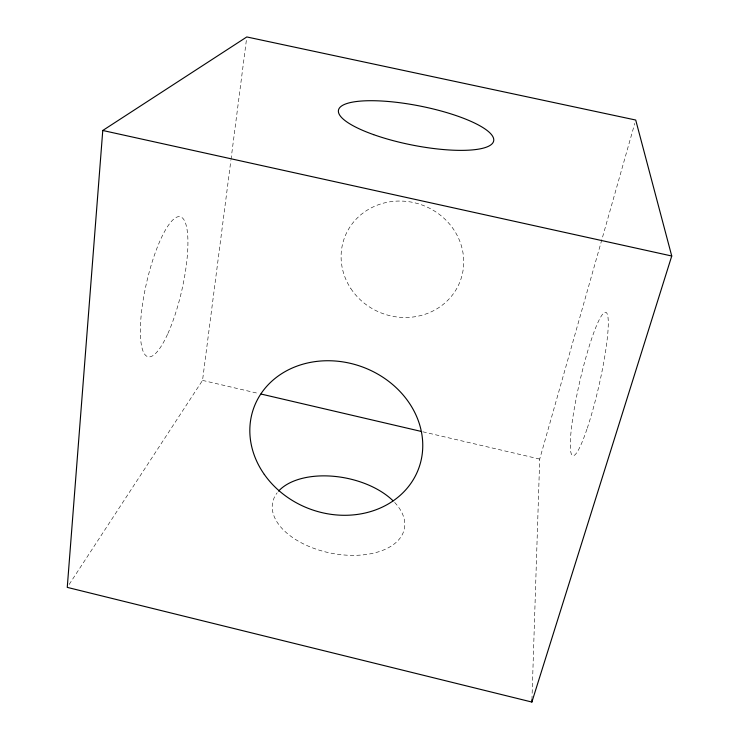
<?xml version="1.0" encoding="UTF-8"?>
<svg xmlns="http://www.w3.org/2000/svg" width="739" height="739" viewBox="0 0 739 739"><rect width="100%" height="100%" fill="white"/><g stroke="black" fill="none" stroke-linecap="round" stroke-linejoin="round"><path stroke-width="0.55" stroke-dasharray="3.69 2.77" d="M531.951 699.75L539.71 459.067L634.773 123.358M69.143 584.484L202.532 380.391L230.864 160.585M231.011 159.439L246.503 39.241M202.532 380.391L258.733 393.499M422.819 431.798L539.71 459.067M394.654 502.428A67.157 38.271 11.2 0 1 344.198 554.998A67.157 38.271 11.2 0 1 277.208 492.765M167.91 333.483A71.822 18.022 -77.1 0 0 182.57 218.079A71.822 18.022 -77.1 0 0 141.925 308.606A71.822 18.022 -77.1 0 0 167.91 333.483M587.256 428.214A73.53 9.801 -77.1 0 0 606.636 312.93A73.53 9.801 -77.1 0 0 573.963 410.616A73.53 9.801 -77.1 0 0 587.256 428.214M350.877 288.626A61.79 57.725 20.3 0 0 456.951 288.145A61.79 57.725 20.3 0 0 399.411 201.045A61.79 57.725 20.3 0 0 350.877 288.626"/><path stroke-width="1.11" d="M531.877 702.05L671.742 256.008L635.716 120.032L246.798 36.95L102.767 130.48L67.258 587.376L531.877 702.05L531.951 699.75M102.767 130.48L671.742 256.008M260.978 394.026L420.574 431.271M278.585 491.112A67.157 38.271 11.2 0 1 333.16 476.258A67.157 38.271 11.2 0 1 393.111 500.857M264.294 474.401A87.839 75.72 20.3 0 0 413.766 478.863A87.839 75.72 20.3 0 0 330.823 360.78A87.839 75.72 20.3 0 0 264.294 474.401M373.657 134.655A79.101 19.888 11.2 0 0 493.634 141.066A79.101 19.888 11.2 0 0 380.908 100.975A79.101 19.888 11.2 0 0 373.657 134.655"/></g></svg>
